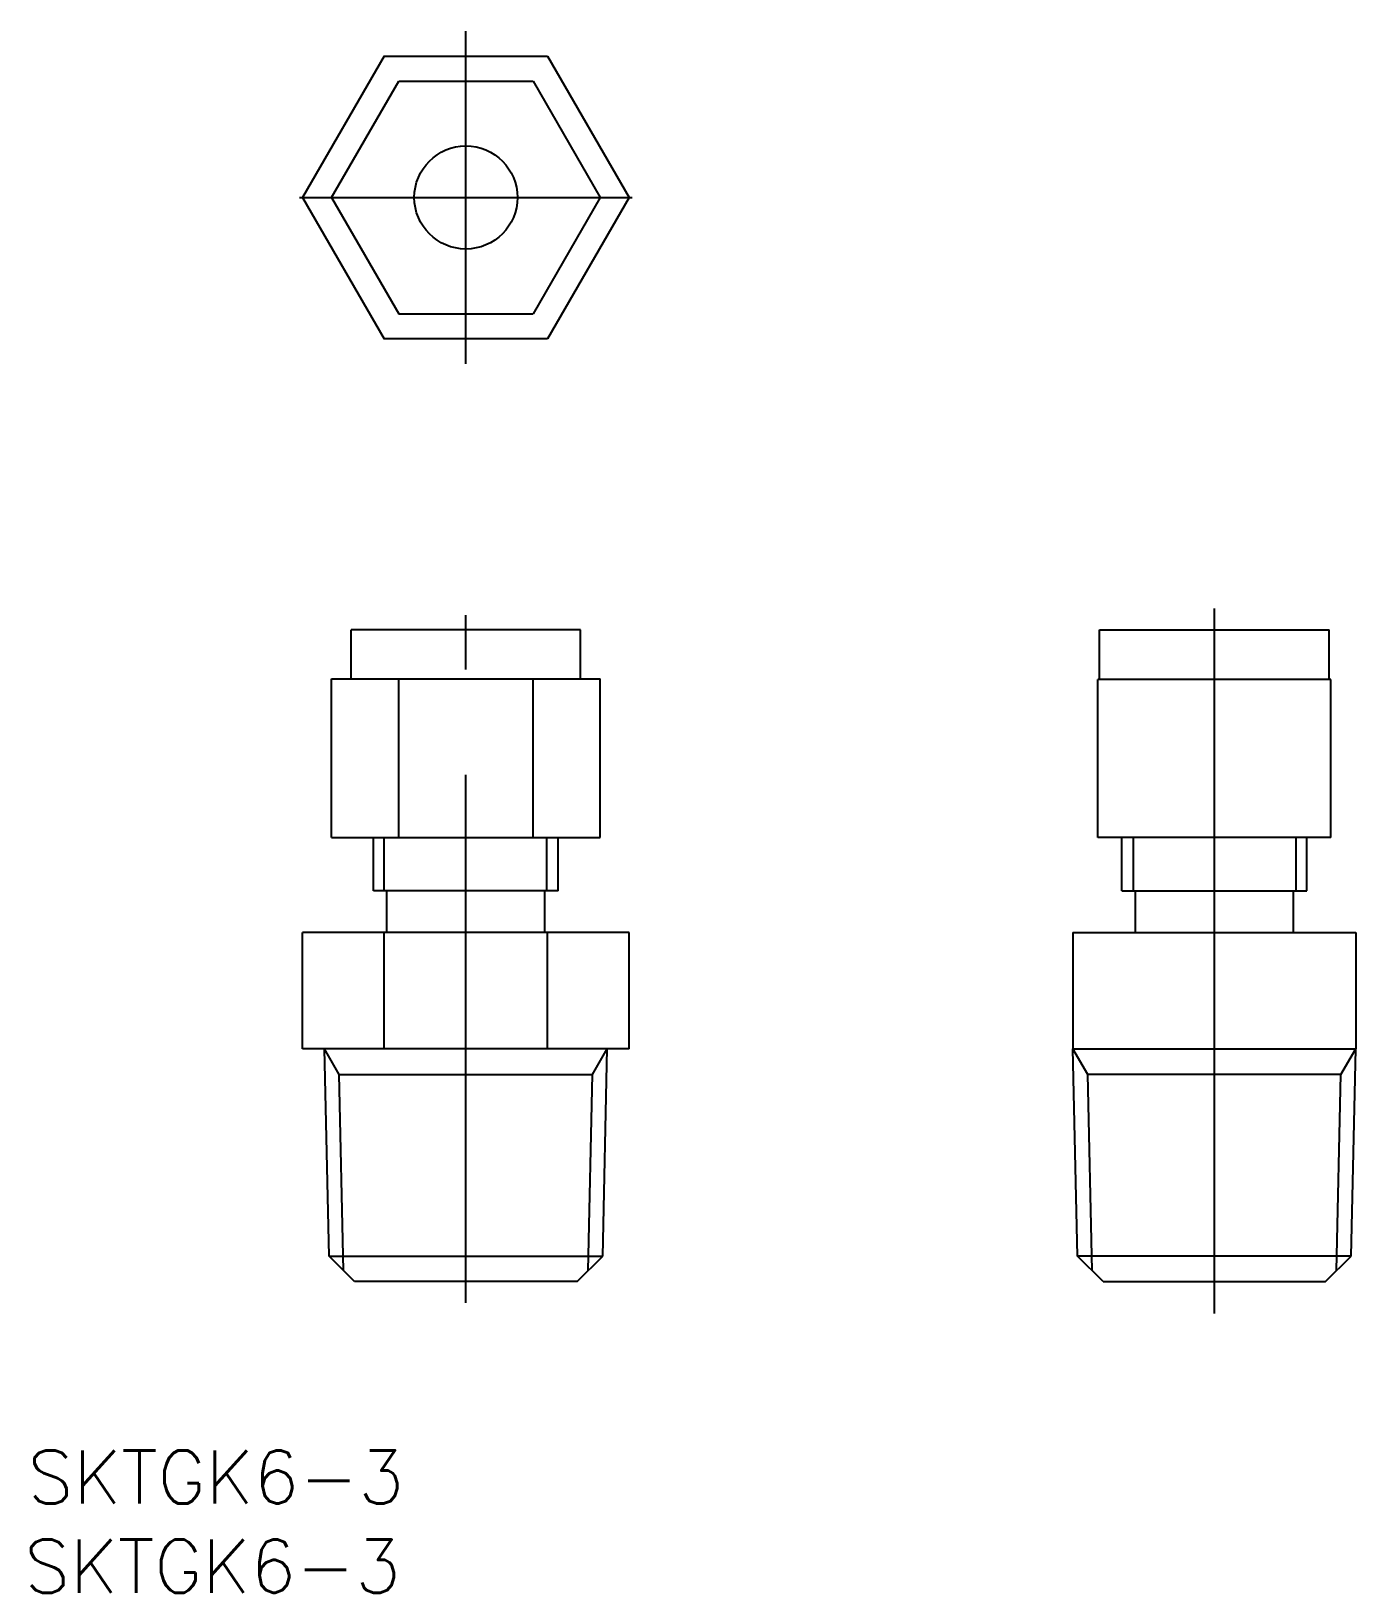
# Model space of a CAD drawing. Extents: x -26.1 to 53.5, y -25.1 to 68.9.
import ezdxf

# ---------------------------------------------------------------- set-up
doc = ezdxf.new("R2010")
doc.units = 0
doc.linetypes.add('CENTER', pattern=[50.8, 31.75, -6.35, 6.35, -6.35])
doc.layers.get('0').update_dxf_attribs({"linetype": 'CONTINUOUS'})
doc.layers.add('CENTER', color=1, linetype='CENTER')
doc.styles.get("Standard").update_dxf_attribs({"font": 'txt.shx', "bigfont": '@extfont2.shx'})

msp = doc.modelspace()

# ---------------------------------------------------------------- linework, layer by layer
at = {"color": 7, "linetype": 'CONTINUOUS'}
for p, q in [((-4.907477, 67.356487), (-9.814954, 58.856488)), ((-4.907477, 67.356487), (4.907477, 67.356487)), ((4.907477, 67.356487), (9.814954, 58.856488)), ((-8.082904, 58.856488), (-4.041452, 65.856488)), ((-4.041452, 65.856488), (4.041452, 65.856488)), ((4.041452, 65.856488), (8.082904, 58.856488)), ((-9.814954, 58.856488), (-4.907477, 50.356488)), ((-8.082904, 58.856488), (-4.041452, 51.856488)), ((8.082904, 58.856488), (4.041452, 51.856488)), ((9.814954, 58.856488), (4.907477, 50.356488)), ((-4.041452, 51.856488), (4.041452, 51.856488)), ((4.907477, 50.356488), (-4.907477, 50.356488)), ((6.9, 32.856488), (-6.9, 32.856488)), ((-6.9, 29.914224), (-6.9, 32.856488)), ((6.9, 29.914224), (6.9, 32.856488)), ((38.099999, 32.856488), (51.900001, 32.856488)), ((38.099999, 29.914224), (38.099999, 32.856488)), ((51.900001, 29.914224), (51.900001, 32.856488)), ((-8.082903, 20.356487), (-8.082903, 29.914224)), ((-8.082903, 29.914224), (8.082904, 29.914224)), ((-4.041451, 20.356487), (-4.041451, 29.914224)), ((4.041451, 20.356487), (4.041451, 29.914224)), ((8.082904, 20.356487), (8.082904, 29.914224)), ((52, 29.856489), (38, 29.856489)), ((38, 20.356489), (38, 29.856489)), ((45, 20.356489), (45, 29.856489)), ((52, 20.356489), (52, 29.856489)), ((-8.082903, 20.356487), (8.082904, 20.356487)), ((-5.556, 17.150001), (-5.556, 20.356487)), ((5.556, 17.150001), (5.556, 20.356487)), ((52, 20.356489), (38, 20.356489)), ((39.444, 17.150001), (39.444, 20.356487)), ((50.556, 17.150001), (50.556, 20.356487)), ((5.556, 17.150001), (-5.556, 17.150001)), ((-4.75, 14.650001), (-4.75, 17.150001)), ((4.75, 14.650001), (4.75, 17.150001)), ((39.444, 17.150001), (50.556, 17.150001)), ((40.25, 14.650001), (40.25, 17.150001)), ((49.75, 14.650001), (49.75, 17.150001)), ((9.814955, 14.65), (-9.814955, 14.65)), ((-9.814955, 7.65), (-9.814955, 14.65)), ((-4.907477, 7.65), (-4.907477, 14.65)), ((4.907477, 7.65), (4.907477, 14.65)), ((9.814955, 7.65), (9.814955, 14.65)), ((36.5, 14.65), (36.5, 7.65)), ((36.5, 14.65), (53.5, 14.65)), ((45, 7.65), (45, 14.65)), ((53.5, 14.65), (53.5, 7.65)), ((9.814955, 7.65), (-9.814955, 7.65)), ((-8.224605, -4.816115), (-8.5, 7.65)), ((-7.609942, 6.108377), (-8.499999, 7.650001)), ((7.609943, 6.108377), (8.5, 7.65)), ((8.224605, -4.816114), (8.5, 7.65)), ((37.390057, 6.108377), (36.5, 7.65)), ((36.775395, -4.816114), (36.5, 7.65)), ((36.5, 7.65), (53.5, 7.65)), ((52.609942, 6.108377), (53.499999, 7.650001)), ((53.224605, -4.816115), (53.5, 7.65)), ((-6.690719, -6.35), (-8.224605, -4.816114)), ((6.690719, -6.35), (8.224605, -4.816114)), ((38.309281, -6.35), (36.775395, -4.816114)), ((51.690719, -6.35), (53.224605, -4.816114)), ((6.690719, -6.35), (-6.690719, -6.35)), ((38.309281, -6.35), (51.690719, -6.35))]:
    msp.add_line(p, q, dxfattribs=at)
at = {"color": 3, "linetype": 'CONTINUOUS'}
for p, q in [((-4.92, 17.150001), (-4.92, 20.356487)), ((4.868999, 17.150001), (4.868999, 20.356487)), ((40.131001, 17.150001), (40.131001, 20.356487)), ((49.92, 17.150001), (49.92, 20.356487)), ((-7.349268, -5.691452), (-7.609944, 6.108377)), ((-7.609944, 6.108377), (7.609943, 6.108377)), ((7.349267, -5.691452), (7.609943, 6.108377)), ((52.609944, 6.108377), (37.390057, 6.108377)), ((37.650733, -5.691452), (37.390057, 6.108377)), ((52.349268, -5.691452), (52.609944, 6.108377)), ((-8.224605, -4.816114), (8.224605, -4.816114)), ((53.224605, -4.816114), (36.775395, -4.816114))]:
    msp.add_line(p, q, dxfattribs=at)
at = {"color": 7, "linetype": 'CONTINUOUS'}
msp.add_circle((0, 58.856488), 3.1, dxfattribs=at)
at = {"layer": 'CENTER', "color": 1, "linetype": 'CENTER'}
for p, q in [((0, 48.856488), (0, 68.856487)), ((-10, 58.856488), (10, 58.856488)), ((45, -8.266339), (45, 34.138228)), ((0, -7.62891), (0, 33.731434))]:
    msp.add_line(p, q, dxfattribs=at)

# ---------------------------------------------------------------- texts
at = {"color": 7, "linetype": 'CONTINUOUS'}
for p in [(-26.344214, -19.702571), (-26.542956, -25.066291)]:
    msp.add_text('SKTGK6-3', height=3.2, dxfattribs=at).set_placement(p)

doc.saveas('drawing.dxf')
